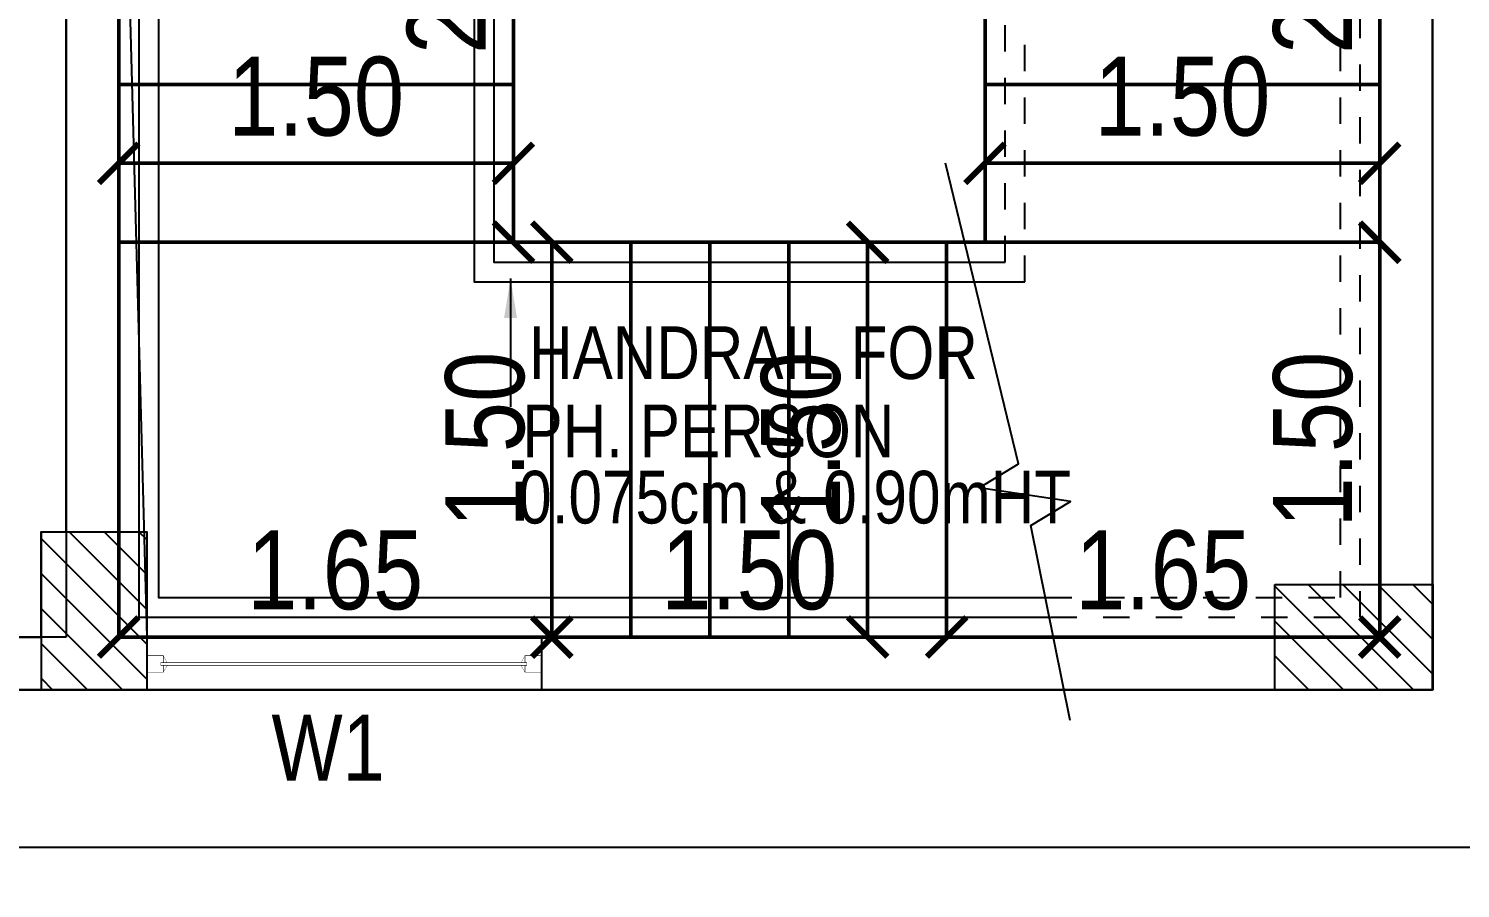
# Model space of a CAD drawing. Header units: metres. Extents: x 385023 to 385532, y 1408468 to 1408621.
# Drawn here: x 385384.07 to 385389.51, y 1408482.81 to 1408486.08 of the extents above; entities that cross this region are included whole.
import ezdxf

# ---------------------------------------------------------------- set-up
doc = ezdxf.new("R2010")
doc.units = ezdxf.units.M
doc.header["$MEASUREMENT"] = 0
doc.linetypes.add('( Hidden )', pattern=[0.375, 0.25, -0.125])
for name, color, linetype in [('BLK_1_FLR_0_AC_ROOM_2', 7, 'Continuous'), ('BLK_1_FLR_0_BLT_UP_AREA', 7, 'Continuous'), ('BLK_1_FLR_0_CARPET_AREA', 7, 'Continuous'), ('BLK_1_FLR_0_STAIR_3_LANDING_2', 6, 'Continuous'), ('S-COLUMN', 6, 'Continuous'), ('S-COLUMN HATCH', 8, 'Continuous')]:
    doc.layers.add(name, color=color, linetype=linetype)
for name, color, linetype, lineweight in [('BLK_1_FLR_0_ROOF_AREA', 7, 'Continuous', 25), ('BLK_1_FLR_0_STAIR_3', 7, 'Continuous', 50), ('BLK_1_FLR_0_STAIR_3_FLIGHT_1', 7, 'Continuous', 50), ('BLK_1_FLR_0_STAIR_3_FLIGHT_2', 7, 'Continuous', 50), ('BLK_1_FLR_0_STAIR_3_FLIGHT_3', 7, 'Continuous', 50), ('BLK_1_FLR_0_STAIR_3_LANDING_1', 7, 'Continuous', 50)]:
    doc.layers.add(name, color=color, linetype=linetype, lineweight=lineweight)
doc.styles.add('CEN-GOT', font='ARIALN.TTF')
doc.styles.add('RIA-AP', font='ARIALN.TTF')
doc.dimstyles.new('RIA-AP', dxfattribs={"dimtxt": 0.3, "dimasz": 0.15, "dimexe": 0, "dimexo": 1, "dimgap": 0.1, "dimtad": 1, "dimzin": 4, "dimdsep": 46, "dimtxsty": 'RIA-AP', "dimblk": 'ARCHTICK', "dimcen": 0.09, "dimse1": 1, "dimse2": 1, "dimclrd": 8, "dimclre": 8, "dimclrt": 4, "dimazin": 0, "dimtfac": 1, "dimtix": 1, "dimtofl": 0, "dimtmove": 2, "dimatfit": 3, "dimfxl": 0, "dimtolj": 1, "dimtzin": 0, "dimarcsym": 0})
pattern_1 = [(135, (375052.11474, 1409514.67969), (-0.06629126074, -0.06629126074), [])]

# ---------------------------------------------------------------- blocks, each defined once
blk = doc.blocks.new('grid')
at = {"layer": 'S-COLUMN HATCH'}
h = blk.add_hatch(dxfattribs=at)
h.set_pattern_fill('ANSI31', color=256, scale=0.75, angle=90, style=0)
h.set_pattern_definition(pattern_1)
h.paths.add_polyline_path([(391823.7657, 1408532.2535), (391823.7657, 1408531.6535), (391824.1657, 1408531.6535), (391824.1657, 1408532.2535)])
h = blk.add_hatch(dxfattribs=at)
h.set_pattern_fill('ANSI31', color=256, scale=0.75, angle=90, style=0)
h.set_pattern_definition(pattern_1)
h.paths.add_polyline_path([(391828.4529, 1408532.0535), (391828.4529, 1408531.6535), (391829.0529, 1408531.6535), (391829.0529, 1408532.0535)])
at = {"layer": 'S-COLUMN', "ltscale": 5}
for points in [[(391823.7657, 1408532.2535), (391824.1657, 1408532.2535), (391824.1657, 1408531.6535), (391823.7657, 1408531.6535)], [(391828.4529, 1408532.0535), (391829.0529, 1408532.0535), (391829.0529, 1408531.6535), (391828.4529, 1408531.6535)]]:
    blk.add_lwpolyline(points, close=True, dxfattribs=at)
blk = doc.blocks.new('_ArchTick')
at = {"color": 0, "linetype": 'ByBlock', "const_width": 0.15}
blk.add_lwpolyline([(-0.5, -0.5), (0.5, 0.5)], dxfattribs=at)
blk = doc.blocks.new('*D155')
at = {"color": 8, "lineweight": -2}
for p, q in [((385384.1165, 1408478.0507), (385383.9665, 1408478.0507)), ((385384.4109, 1408478.0507), (385384.5609, 1408478.0507))]:
    blk.add_line(p, q, dxfattribs=at)
at = {"layer": 'Defpoints', "color": 0}
for p in [(385384.4109, 1408483.8398), (385384.1165, 1408483.7648), (385384.4109, 1408478.0507)]:
    blk.add_point(p, dxfattribs=at)
at = {"color": 8, "lineweight": -2, "xscale": 0.15, "yscale": 0.15, "zscale": 0.15}
blk.add_blockref('_ArchTick', (385384.1165, 1408478.0507), dxfattribs=at)
at = {"color": 8, "lineweight": -2, "xscale": 0.15, "yscale": 0.15, "zscale": 0.15, "rotation": 180}
blk.add_blockref('_ArchTick', (385384.4109, 1408478.0507), dxfattribs=at)
at = {"color": 4, "insert": (385384.2637, 1408478.3039), "char_height": 0.3, "attachment_point": 5, "style": 'RIA-AP'}
blk.add_mtext('\\A1;.29', dxfattribs=at)
blk = doc.blocks.new('*D156')
at = {"color": 8, "lineweight": -2}
blk.add_line((385384.4109, 1408478.0507), (385389.2028, 1408478.0507), dxfattribs=at)
at = {"layer": 'Defpoints', "color": 0}
for p in [(385384.4109, 1408483.8398), (385389.2028, 1408483.7648), (385389.2028, 1408478.0507)]:
    blk.add_point(p, dxfattribs=at)
at = {"color": 8, "lineweight": -2, "xscale": 0.15, "yscale": 0.15, "zscale": 0.15, "rotation": 180}
blk.add_blockref('_ArchTick', (385384.4109, 1408478.0507), dxfattribs=at)
at = {"color": 8, "lineweight": -2, "xscale": 0.15, "yscale": 0.15, "zscale": 0.15}
blk.add_blockref('_ArchTick', (385389.2028, 1408478.0507), dxfattribs=at)
at = {"color": 4, "insert": (385386.8068, 1408478.3039), "char_height": 0.3, "attachment_point": 5, "style": 'RIA-AP'}
blk.add_mtext('\\A1;4.79', dxfattribs=at)
blk = doc.blocks.new('*D157')
at = {"color": 8, "lineweight": -2}
for p, q in [((385391.881, 1408483.7648), (385391.881, 1408483.9148)), ((385391.881, 1408483.5648), (385391.881, 1408483.4148))]:
    blk.add_line(p, q, dxfattribs=at)
at = {"layer": 'Defpoints', "color": 0}
for p in [(385389.2028, 1408483.7648), (385391.881, 1408483.7648), (385389.4028, 1408483.5648)]:
    blk.add_point(p, dxfattribs=at)
at = {"color": 8, "lineweight": -2, "xscale": 0.15, "yscale": 0.15, "zscale": 0.15}
for p, rotation in [((385391.881, 1408483.7648), 270), ((385391.881, 1408483.5648), 90)]:
    blk.add_blockref('_ArchTick', p, dxfattribs=dict(at, rotation=rotation))
at = {"color": 4, "insert": (385391.6279, 1408483.6648), "char_height": 0.3, "attachment_point": 5, "rotation": 90, "style": 'RIA-AP'}
blk.add_mtext('\\A1;.20', dxfattribs=at)
blk = doc.blocks.new('*D158')
at = {"color": 8, "lineweight": -2}
blk.add_line((385391.881, 1408483.7648), (385391.881, 1408488.8648), dxfattribs=at)
at = {"layer": 'Defpoints', "color": 0}
for p in [(385389.4018, 1408488.8648, -127.914), (385391.881, 1408488.8648), (385389.2028, 1408483.7648)]:
    blk.add_point(p, dxfattribs=at)
at = {"color": 8, "lineweight": -2, "xscale": 0.15, "yscale": 0.15, "zscale": 0.15}
for p, rotation in [((385391.881, 1408488.8648), 90), ((385391.881, 1408483.7648), 270)]:
    blk.add_blockref('_ArchTick', p, dxfattribs=dict(at, rotation=rotation))
at = {"color": 4, "insert": (385391.6279, 1408486.3148), "char_height": 0.3, "attachment_point": 5, "rotation": 90, "style": 'RIA-AP'}
blk.add_mtext('\\A1;5.10', dxfattribs=at)
blk = doc.blocks.new('*D400')
at = {"color": 8, "lineweight": -2}
blk.add_line((385393.1485, 1408529.9648), (385393.1485, 1408483.5648), dxfattribs=at)
at = {"layer": 'Defpoints', "color": 0}
for p in [(385389.4028, 1408529.9648), (385389.4028, 1408483.5648), (385393.1485, 1408483.5648)]:
    blk.add_point(p, dxfattribs=at)
at = {"color": 8, "lineweight": -2, "xscale": 0.15, "yscale": 0.15, "zscale": 0.15}
for p, rotation in [((385393.1485, 1408529.9648), 90), ((385393.1485, 1408483.5648), 270)]:
    blk.add_blockref('_ArchTick', p, dxfattribs=dict(at, rotation=rotation))
at = {"color": 4, "insert": (385392.8954, 1408506.7648), "char_height": 0.3, "attachment_point": 5, "rotation": 90, "style": 'RIA-AP'}
blk.add_mtext('\\A1;46.40', dxfattribs=at)
blk = doc.blocks.new('*D401')
at = {"color": 8, "lineweight": -2}
blk.add_line((385309.9037, 1408477.2631), (385389.4028, 1408477.2631), dxfattribs=at)
at = {"layer": 'Defpoints', "color": 0}
for p in [(385309.9037, 1408483.5648, 63.957), (385389.4028, 1408483.5648), (385389.4028, 1408477.2631)]:
    blk.add_point(p, dxfattribs=at)
at = {"color": 8, "lineweight": -2, "xscale": 0.15, "yscale": 0.15, "zscale": 0.15, "rotation": 180}
blk.add_blockref('_ArchTick', (385309.9037, 1408477.2631), dxfattribs=at)
at = {"color": 8, "lineweight": -2, "xscale": 0.15, "yscale": 0.15, "zscale": 0.15}
blk.add_blockref('_ArchTick', (385389.4028, 1408477.2631), dxfattribs=at)
at = {"color": 4, "insert": (385349.6532, 1408477.5163), "char_height": 0.3, "attachment_point": 5, "style": 'RIA-AP'}
blk.add_mtext('\\A1;79.50', dxfattribs=at)
blk = doc.blocks.new('*D505')
at = {"color": 8, "lineweight": -2}
blk.add_line((385381.5041, 1408478.0507), (385384.2109, 1408478.0507), dxfattribs=at)
at = {"layer": 'Defpoints', "color": 0}
for p in [(385381.5041, 1408484.5149), (385384.2109, 1408484.1648), (385384.2109, 1408478.0507)]:
    blk.add_point(p, dxfattribs=at)
at = {"color": 8, "lineweight": -2, "xscale": 0.15, "yscale": 0.15, "zscale": 0.15, "rotation": 180}
blk.add_blockref('_ArchTick', (385381.5041, 1408478.0507), dxfattribs=at)
at = {"color": 8, "lineweight": -2, "xscale": 0.15, "yscale": 0.15, "zscale": 0.15}
blk.add_blockref('_ArchTick', (385384.2109, 1408478.0507), dxfattribs=at)
at = {"color": 4, "insert": (385382.8575, 1408478.3013), "char_height": 0.3, "attachment_point": 5, "style": 'RIA-AP'}
blk.add_mtext('\\A1;2.71', dxfattribs=at)
blk = doc.blocks.new('*D703')
at = {"layer": 'BLK_1_FLR_0_STAIR_3_LANDING_2', "color": 8, "lineweight": -2}
blk.add_line((385389.2018, 1408483.7648), (385389.2018, 1408485.2648), dxfattribs=at)
at = {"layer": 'Defpoints', "color": 0}
for p in [(385389.2018, 1408485.2648), (385389.2018, 1408485.2648), (385389.2018, 1408483.7648)]:
    blk.add_point(p, dxfattribs=at)
at = {"layer": 'BLK_1_FLR_0_STAIR_3_LANDING_2', "color": 8, "lineweight": -2, "xscale": 0.15, "yscale": 0.15, "zscale": 0.15}
for p, rotation in [((385389.2018, 1408485.2648), 90), ((385389.2018, 1408483.7648), 270)]:
    blk.add_blockref('_ArchTick', p, dxfattribs=dict(at, rotation=rotation))
at = {"layer": 'BLK_1_FLR_0_STAIR_3_LANDING_2', "color": 0, "insert": (385388.9487, 1408484.5148), "char_height": 0.3, "attachment_point": 5, "rotation": 90, "style": 'RIA-AP'}
blk.add_mtext('\\A1;1.50', dxfattribs=at)
blk = doc.blocks.new('*D687')
at = {"layer": 'BLK_1_FLR_0_STAIR_3_FLIGHT_1', "color": 8, "lineweight": -2}
blk.add_line((385385.91, 1408485.2648), (385385.91, 1408487.3648), dxfattribs=at)
at = {"layer": 'Defpoints', "color": 0}
for p in [(385384.41, 1408487.3648), (385385.91, 1408487.3648), (385384.41, 1408485.2648)]:
    blk.add_point(p, dxfattribs=at)
at = {"layer": 'BLK_1_FLR_0_STAIR_3_FLIGHT_1', "color": 8, "lineweight": -2, "xscale": 0.15, "yscale": 0.15, "zscale": 0.15}
for p, rotation in [((385385.91, 1408487.3648), 90), ((385385.91, 1408485.2648), 270)]:
    blk.add_blockref('_ArchTick', p, dxfattribs=dict(at, rotation=rotation))
at = {"layer": 'BLK_1_FLR_0_STAIR_3_FLIGHT_1', "color": 0, "insert": (385385.6568, 1408486.3148), "char_height": 0.3, "attachment_point": 5, "rotation": 90, "style": 'RIA-AP'}
blk.add_mtext('\\A1;2.10', dxfattribs=at)
blk = doc.blocks.new('*D688')
at = {"layer": 'BLK_1_FLR_0_STAIR_3_FLIGHT_1', "color": 8, "lineweight": -2}
blk.add_line((385384.41, 1408485.5648), (385385.91, 1408485.5648), dxfattribs=at)
at = {"layer": 'Defpoints', "color": 0}
for p in [(385384.41, 1408485.5648), (385385.91, 1408485.5648), (385385.91, 1408485.5648)]:
    blk.add_point(p, dxfattribs=at)
at = {"layer": 'BLK_1_FLR_0_STAIR_3_FLIGHT_1', "color": 8, "lineweight": -2, "xscale": 0.15, "yscale": 0.15, "zscale": 0.15, "rotation": 180}
blk.add_blockref('_ArchTick', (385384.41, 1408485.5648), dxfattribs=at)
at = {"layer": 'BLK_1_FLR_0_STAIR_3_FLIGHT_1', "color": 8, "lineweight": -2, "xscale": 0.15, "yscale": 0.15, "zscale": 0.15}
blk.add_blockref('_ArchTick', (385385.91, 1408485.5648), dxfattribs=at)
at = {"layer": 'BLK_1_FLR_0_STAIR_3_FLIGHT_1', "color": 0, "insert": (385385.16, 1408485.8179), "char_height": 0.3, "attachment_point": 5, "style": 'RIA-AP'}
blk.add_mtext('\\A1;1.50', dxfattribs=at)
blk = doc.blocks.new('*D689')
at = {"layer": 'BLK_1_FLR_0_STAIR_3_LANDING_1', "color": 8, "lineweight": -2}
blk.add_line((385386.0559, 1408483.7648), (385386.0559, 1408485.2648), dxfattribs=at)
at = {"layer": 'Defpoints', "color": 0}
for p in [(385384.41, 1408485.2648), (385386.0559, 1408485.2648), (385384.41, 1408483.7648)]:
    blk.add_point(p, dxfattribs=at)
at = {"layer": 'BLK_1_FLR_0_STAIR_3_LANDING_1', "color": 8, "lineweight": -2, "xscale": 0.15, "yscale": 0.15, "zscale": 0.15}
for p, rotation in [((385386.0559, 1408485.2648), 90), ((385386.0559, 1408483.7648), 270)]:
    blk.add_blockref('_ArchTick', p, dxfattribs=dict(at, rotation=rotation))
at = {"layer": 'BLK_1_FLR_0_STAIR_3_LANDING_1', "color": 0, "insert": (385385.8027, 1408484.5148), "char_height": 0.3, "attachment_point": 5, "rotation": 90, "style": 'RIA-AP'}
blk.add_mtext('\\A1;1.50', dxfattribs=at)
blk = doc.blocks.new('*D690')
at = {"layer": 'BLK_1_FLR_0_STAIR_3_LANDING_1', "color": 8, "lineweight": -2}
blk.add_line((385384.41, 1408483.7648), (385386.0559, 1408483.7648), dxfattribs=at)
at = {"layer": 'Defpoints', "color": 0}
for p in [(385384.41, 1408483.7648), (385386.0559, 1408483.7648), (385386.0559, 1408483.7648)]:
    blk.add_point(p, dxfattribs=at)
at = {"layer": 'BLK_1_FLR_0_STAIR_3_LANDING_1', "color": 8, "lineweight": -2, "xscale": 0.15, "yscale": 0.15, "zscale": 0.15, "rotation": 180}
blk.add_blockref('_ArchTick', (385384.41, 1408483.7648), dxfattribs=at)
at = {"layer": 'BLK_1_FLR_0_STAIR_3_LANDING_1', "color": 8, "lineweight": -2, "xscale": 0.15, "yscale": 0.15, "zscale": 0.15}
blk.add_blockref('_ArchTick', (385386.0559, 1408483.7648), dxfattribs=at)
at = {"layer": 'BLK_1_FLR_0_STAIR_3_LANDING_1', "color": 0, "insert": (385385.2329, 1408484.0179), "char_height": 0.3, "attachment_point": 5, "style": 'RIA-AP'}
blk.add_mtext('\\A1;1.65', dxfattribs=at)
blk = doc.blocks.new('*D691')
at = {"layer": 'BLK_1_FLR_0_STAIR_3_FLIGHT_2', "color": 8, "lineweight": -2}
blk.add_line((385387.5559, 1408483.7648), (385386.0559, 1408483.7648), dxfattribs=at)
at = {"layer": 'Defpoints', "color": 0}
for p in [(385386.0559, 1408485.2648), (385387.5559, 1408485.2648), (385386.0559, 1408483.7648)]:
    blk.add_point(p, dxfattribs=at)
at = {"layer": 'BLK_1_FLR_0_STAIR_3_FLIGHT_2', "color": 8, "lineweight": -2, "xscale": 0.15, "yscale": 0.15, "zscale": 0.15, "rotation": 180}
blk.add_blockref('_ArchTick', (385386.0559, 1408483.7648), dxfattribs=at)
at = {"layer": 'BLK_1_FLR_0_STAIR_3_FLIGHT_2', "color": 8, "lineweight": -2, "xscale": 0.15, "yscale": 0.15, "zscale": 0.15}
blk.add_blockref('_ArchTick', (385387.5559, 1408483.7648), dxfattribs=at)
at = {"layer": 'BLK_1_FLR_0_STAIR_3_FLIGHT_2', "color": 0, "insert": (385386.8059, 1408484.0179), "char_height": 0.3, "attachment_point": 5, "style": 'RIA-AP'}
blk.add_mtext('\\A1;1.50', dxfattribs=at)
blk = doc.blocks.new('*D692')
at = {"layer": 'BLK_1_FLR_0_STAIR_3_FLIGHT_2', "color": 8, "lineweight": -2}
blk.add_line((385387.2559, 1408483.7648), (385387.2559, 1408485.2648), dxfattribs=at)
at = {"layer": 'Defpoints', "color": 0}
for p in [(385387.2559, 1408485.2648), (385387.2559, 1408485.2648), (385387.2559, 1408483.7648)]:
    blk.add_point(p, dxfattribs=at)
at = {"layer": 'BLK_1_FLR_0_STAIR_3_FLIGHT_2', "color": 8, "lineweight": -2, "xscale": 0.15, "yscale": 0.15, "zscale": 0.15}
for p, rotation in [((385387.2559, 1408485.2648), 90), ((385387.2559, 1408483.7648), 270)]:
    blk.add_blockref('_ArchTick', p, dxfattribs=dict(at, rotation=rotation))
at = {"layer": 'BLK_1_FLR_0_STAIR_3_FLIGHT_2', "color": 0, "insert": (385387.0027, 1408484.5148), "char_height": 0.3, "attachment_point": 5, "rotation": 90, "style": 'RIA-AP'}
blk.add_mtext('\\A1;1.50', dxfattribs=at)
blk = doc.blocks.new('*D693')
at = {"layer": 'BLK_1_FLR_0_STAIR_3_LANDING_2', "color": 8, "lineweight": -2}
blk.add_line((385389.2018, 1408483.7648), (385387.5559, 1408483.7648), dxfattribs=at)
at = {"layer": 'Defpoints', "color": 0}
for p in [(385387.5559, 1408483.7648), (385387.5559, 1408483.7648), (385389.2018, 1408483.7648)]:
    blk.add_point(p, dxfattribs=at)
at = {"layer": 'BLK_1_FLR_0_STAIR_3_LANDING_2', "color": 8, "lineweight": -2, "xscale": 0.15, "yscale": 0.15, "zscale": 0.15, "rotation": 180}
blk.add_blockref('_ArchTick', (385387.5559, 1408483.7648), dxfattribs=at)
at = {"layer": 'BLK_1_FLR_0_STAIR_3_LANDING_2', "color": 8, "lineweight": -2, "xscale": 0.15, "yscale": 0.15, "zscale": 0.15}
blk.add_blockref('_ArchTick', (385389.2018, 1408483.7648), dxfattribs=at)
at = {"layer": 'BLK_1_FLR_0_STAIR_3_LANDING_2', "color": 0, "insert": (385388.3789, 1408484.0179), "char_height": 0.3, "attachment_point": 5, "style": 'RIA-AP'}
blk.add_mtext('\\A1;1.65', dxfattribs=at)
blk = doc.blocks.new('*D694')
at = {"layer": 'BLK_1_FLR_0_STAIR_3_FLIGHT_3', "color": 8, "lineweight": -2}
blk.add_line((385389.2018, 1408485.5648), (385387.7018, 1408485.5648), dxfattribs=at)
at = {"layer": 'Defpoints', "color": 0}
for p in [(385387.7018, 1408485.5648), (385387.7018, 1408485.5648), (385389.2018, 1408485.5648)]:
    blk.add_point(p, dxfattribs=at)
at = {"layer": 'BLK_1_FLR_0_STAIR_3_FLIGHT_3', "color": 8, "lineweight": -2, "xscale": 0.15, "yscale": 0.15, "zscale": 0.15, "rotation": 180}
blk.add_blockref('_ArchTick', (385387.7018, 1408485.5648), dxfattribs=at)
at = {"layer": 'BLK_1_FLR_0_STAIR_3_FLIGHT_3', "color": 8, "lineweight": -2, "xscale": 0.15, "yscale": 0.15, "zscale": 0.15}
blk.add_blockref('_ArchTick', (385389.2018, 1408485.5648), dxfattribs=at)
at = {"layer": 'BLK_1_FLR_0_STAIR_3_FLIGHT_3', "color": 0, "insert": (385388.4518, 1408485.8179), "char_height": 0.3, "attachment_point": 5, "style": 'RIA-AP'}
blk.add_mtext('\\A1;1.50', dxfattribs=at)
blk = doc.blocks.new('*D695')
at = {"layer": 'BLK_1_FLR_0_STAIR_3_FLIGHT_3', "color": 8, "lineweight": -2}
blk.add_line((385389.2018, 1408485.2648), (385389.2018, 1408487.3648), dxfattribs=at)
at = {"layer": 'Defpoints', "color": 0}
for p in [(385389.2018, 1408487.3648), (385389.2018, 1408487.3648), (385389.2018, 1408485.2648)]:
    blk.add_point(p, dxfattribs=at)
at = {"layer": 'BLK_1_FLR_0_STAIR_3_FLIGHT_3', "color": 8, "lineweight": -2, "xscale": 0.15, "yscale": 0.15, "zscale": 0.15}
for p, rotation in [((385389.2018, 1408487.3648), 90), ((385389.2018, 1408485.2648), 270)]:
    blk.add_blockref('_ArchTick', p, dxfattribs=dict(at, rotation=rotation))
at = {"layer": 'BLK_1_FLR_0_STAIR_3_FLIGHT_3', "color": 0, "insert": (385388.9487, 1408486.3148), "char_height": 0.3, "attachment_point": 5, "rotation": 90, "style": 'RIA-AP'}
blk.add_mtext('\\A1;2.10', dxfattribs=at)

msp = doc.modelspace()

# ---------------------------------------------------------------- linework, layer by layer
for p, q in [((385384.2109, 1408487.6648, 0.0252), (385384.2109, 1408484.1648, 0.0252)), ((385384.4109, 1408487.6648, 0.0252), (385384.5165, 1408483.7648, 0.0252)), ((385385.9109, 1408485.8648, 0.0252), (385384.4109, 1408485.8648, 0.0252)), ((385385.9109, 1408485.5648, 0.0252), (385384.4109, 1408485.5648, 0.0252)), ((385385.9109, 1408485.2648, 0.0252), (385384.4109, 1408485.2648, 0.0252)), ((385386.0568, 1408485.2648, 0.0252), (385386.0568, 1408483.7648, 0.0252)), ((385386.3568, 1408485.2648, 0.0252), (385386.3568, 1408483.7648, 0.0252)), ((385386.6568, 1408485.2648, 0.0252), (385386.6568, 1408483.7648, 0.0252)), ((385386.9568, 1408485.2648, 0.0252), (385386.9568, 1408483.7648, 0.0252)), ((385387.2568, 1408485.2648, 0.0252), (385387.2568, 1408483.7648, 0.0252)), ((385387.5568, 1408485.2648, 0.0252), (385387.5568, 1408483.7648, 0.0252)), ((385384.5165, 1408483.7648, 0.0252), (385384.5165, 1408483.5648, 0.0252)), ((385386.0165, 1408483.7648, 0.0252), (385386.0165, 1408483.5648, 0.0252))]:
    msp.add_line(p, q)
at = {"color": 251, "linetype": '( Hidden )', "ltscale": 0.2}
for p, q in [((385387.7028, 1408485.8648, 0.0252), (385389.2028, 1408485.8648, 0.0252)), ((385387.7028, 1408485.5648, 0.0252), (385389.2028, 1408485.5648, 0.0252)), ((385387.7028, 1408485.2648, 0.0252), (385389.2028, 1408485.2648, 0.0252))]:
    msp.add_line(p, q, dxfattribs=at)
at = {"linetype": 'ByBlock'}
for p, q in [((385384.5165, 1408483.7648, 0.0252), (385386.0165, 1408483.7648, 0.0252)), ((385386.0165, 1408483.5648, 0.0252), (385384.5165, 1408483.5648, 0.0252))]:
    msp.add_line(p, q, dxfattribs=at)
at = {"color": 2, "ltscale": 0.2, "elevation": 0.0252}
msp.add_lwpolyline([(385309.3028, 1408530.5648), (385390.0028, 1408530.5648), (385390.0028, 1408482.9648), (385309.3028, 1408482.9648)], close=True, dxfattribs=at)
at = {"elevation": 0.0252}
for points in [[(385389.4028, 1408500.4801), (385389.4028, 1408483.5648), (385386.0165, 1408483.5648)], [(385386.0165, 1408483.7648), (385389.2028, 1408483.7648), (385389.2028, 1408500.4801)], [(385384.4109, 1408487.6648), (385384.4109, 1408484.1648)], [(385384.4859, 1408487.3648), (385384.4859, 1408483.8398), (385387.9465, 1408483.8398)], [(385384.5609, 1408487.3648), (385384.5609, 1408483.9148), (385387.9314, 1408483.9148)], [(385385.7609, 1408487.3648), (385385.7609, 1408485.1148), (385387.8528, 1408485.1148)], [(385385.8359, 1408487.3648), (385385.8359, 1408485.1898), (385387.7778, 1408485.1898)], [(385385.9109, 1408487.3648), (385385.9109, 1408485.2648), (385387.7028, 1408485.2648)], [(385384.5165, 1408483.5648), (385380.5531, 1408483.5648), (385380.5531, 1408484.7149), (385380.7531, 1408484.7151), (385380.7531, 1408484.5148), (385380.7531, 1408484.5149)], [(385382.1031, 1408483.7648), (385384.1165, 1408483.7648)]]:
    msp.add_lwpolyline(points, dxfattribs=at)
at = {"color": 251, "linetype": '( Hidden )', "ltscale": 0.2, "elevation": 0.0252}
for points in [[(385387.9509, 1408483.8398), (385389.1278, 1408483.8398), (385389.1278, 1408488.7898), (385386.0568, 1408488.7898)], [(385387.9314, 1408483.9148), (385389.0528, 1408483.9148), (385389.0528, 1408488.7148), (385386.0568, 1408488.7148)], [(385387.8528, 1408485.1148), (385387.8528, 1408487.5148), (385386.0568, 1408487.5148)], [(385387.7778, 1408485.1898), (385387.7778, 1408487.4398), (385386.0568, 1408487.4398)], [(385387.7028, 1408485.2648), (385387.7028, 1408487.3648), (385385.9109, 1408487.3648)]]:
    msp.add_lwpolyline(points, dxfattribs=at)
at = {"linetype": 'Continuous', "elevation": 0.0252}
msp.add_lwpolyline([(385388.0254, 1408483.4479), (385387.8763, 1408484.1882), (385388.0262, 1408484.2793), (385387.6794, 1408484.3324), (385387.8292, 1408484.4235), (385387.5522, 1408485.5648)], dxfattribs=at)
at = {"elevation": 0.0252}
for points, const_width in [([(385384.5795, 1408483.6672), (385384.5795, 1408483.6943), (385384.5165, 1408483.6943), (385384.5165, 1408483.6313), (385384.5795, 1408483.6313), (385384.5795, 1408483.6572)], 0.002), ([(385384.5795, 1408483.6937), (385384.5945, 1408483.6672), (385384.5795, 1408483.6672), (385384.5795, 1408483.6937)], 0.001), ([(385384.5945, 1408483.6572), (385384.5795, 1408483.6572), (385384.5795, 1408483.6307), (385384.5945, 1408483.6572)], 0.001), ([(385385.9535, 1408483.6937), (385385.9385, 1408483.6672), (385385.9535, 1408483.6672), (385385.9535, 1408483.6937)], 0.001), ([(385385.9385, 1408483.6572), (385385.9535, 1408483.6572), (385385.9535, 1408483.6307), (385385.9385, 1408483.6572)], 0.001), ([(385385.9535, 1408483.6672), (385385.9535, 1408483.6943), (385386.0165, 1408483.6943), (385386.0165, 1408483.6313), (385385.9535, 1408483.6313), (385385.9535, 1408483.6572)], 0.002)]:
    msp.add_lwpolyline(points, dxfattribs=dict(at, const_width=const_width))
at = {"color": 4, "const_width": 0.002, "elevation": 0.0252}
msp.add_lwpolyline([(385385.9607, 1408483.6672), (385384.5701, 1408483.6672), (385384.5701, 1408483.6572), (385385.9607, 1408483.6572)], close=True, dxfattribs=at)
at = {"layer": 'BLK_1_FLR_0_AC_ROOM_2', "color": 2, "elevation": 0.0252}
msp.add_lwpolyline([(385377.7345, 1408483.7648), (385377.7345, 1408493.6043), (385374.9933, 1408493.6043), (385374.9924, 1408511.9945), (385377.7233, 1408511.9947), (385377.7233, 1408519.7393), (385374.9933, 1408519.7393), (385374.9933, 1408523.7148), (385384.4328, 1408523.7148), (385384.4328, 1408526.7548), (385389.2018, 1408526.7548), (385389.2018, 1408491.2448), (385384.21, 1408491.2448), (385384.21, 1408483.7648)], close=True, dxfattribs=at)
at = {"layer": 'BLK_1_FLR_0_BLT_UP_AREA', "color": 13, "elevation": 0.0252}
msp.add_lwpolyline([(385309.9028, 1408483.5648), (385389.4028, 1408483.5648), (385389.4028, 1408529.9648), (385309.9028, 1408529.9648)], close=True, dxfattribs=at)
at = {"layer": 'BLK_1_FLR_0_CARPET_AREA', "color": 13, "elevation": 0.0252}
msp.add_lwpolyline([(385377.3923, 1408483.7648), (385380.5522, 1408483.7648), (385380.5522, 1408484.7149), (385381.7031, 1408484.7149), (385381.7031, 1408484.0648), (385382.1031, 1408484.0648), (385382.1031, 1408483.7648), (385384.1156, 1408483.7648), (385384.1156, 1408484.1648), (385384.21, 1408484.1648), (385384.21, 1408488.8648), (385384.21, 1408491.2448), (385389.2018, 1408491.2448), (385389.2018, 1408500.4801), (385389.0028, 1408500.4801), (385389.0028, 1408501.1801), (385389.2018, 1408501.1801), (385389.2018, 1408510.1239)], dxfattribs=at)
at = {"layer": 'BLK_1_FLR_0_ROOF_AREA', "color": 54, "elevation": 0.0252}
msp.add_lwpolyline([(385309.9028, 1408483.5648), (385389.4028, 1408483.5648), (385389.4028, 1408529.9648), (385309.9028, 1408529.9648)], close=True, dxfattribs=at)
at = {"layer": 'BLK_1_FLR_0_STAIR_3', "color": 1, "elevation": 0.0252}
msp.add_lwpolyline([(385386.0559, 1408488.8648), (385389.2018, 1408488.8648), (385389.2018, 1408483.7648), (385384.41, 1408483.7648), (385384.41, 1408487.3648), (385385.91, 1408487.3648), (385385.91, 1408485.2648), (385387.7018, 1408485.2648), (385387.7018, 1408487.3648), (385386.0559, 1408487.3648)], close=True, dxfattribs=at)
at = {"layer": 'BLK_1_FLR_0_STAIR_3_FLIGHT_1'}
for p, q in [((385385.91, 1408485.8648, 0.0252), (385384.41, 1408485.8648, 0.0252)), ((385385.91, 1408485.5648, 0.0252), (385384.41, 1408485.5648, 0.0252)), ((385385.91, 1408485.2648, 0.0252), (385384.41, 1408485.2648, 0.0252))]:
    msp.add_line(p, q, dxfattribs=at)
at = {"layer": 'BLK_1_FLR_0_STAIR_3_FLIGHT_1', "elevation": 0.0252}
msp.add_lwpolyline([(385385.91, 1408485.2648), (385384.41, 1408485.2648), (385384.41, 1408487.3648), (385385.91, 1408487.3648)], close=True, dxfattribs=at)
at = {"layer": 'BLK_1_FLR_0_STAIR_3_FLIGHT_2'}
for p, q in [((385386.0559, 1408485.2648, 0.0252), (385386.0559, 1408483.7648, 0.0252)), ((385386.3559, 1408485.2648, 0.0252), (385386.3559, 1408483.7648, 0.0252)), ((385386.6559, 1408485.2648, 0.0252), (385386.6559, 1408483.7648, 0.0252)), ((385386.9559, 1408485.2648, 0.0252), (385386.9559, 1408483.7648, 0.0252)), ((385387.2559, 1408485.2648, 0.0252), (385387.2559, 1408483.7648, 0.0252)), ((385387.5559, 1408485.2648, 0.0252), (385387.5559, 1408483.7648, 0.0252))]:
    msp.add_line(p, q, dxfattribs=at)
at = {"layer": 'BLK_1_FLR_0_STAIR_3_FLIGHT_2', "elevation": 0.0252}
msp.add_lwpolyline([(385386.0559, 1408485.2648), (385387.5559, 1408485.2648), (385387.5559, 1408483.7648), (385386.0559, 1408483.7648)], close=True, dxfattribs=at)
at = {"layer": 'BLK_1_FLR_0_STAIR_3_FLIGHT_3'}
for p, q in [((385387.7018, 1408485.8648, 0.0252), (385389.2018, 1408485.8648, 0.0252)), ((385387.7018, 1408485.5648, 0.0252), (385389.2018, 1408485.5648, 0.0252)), ((385387.7018, 1408485.2648, 0.0252), (385389.2018, 1408485.2648, 0.0252))]:
    msp.add_line(p, q, dxfattribs=at)
at = {"layer": 'BLK_1_FLR_0_STAIR_3_FLIGHT_3', "elevation": 0.0252}
msp.add_lwpolyline([(385387.7018, 1408485.2648), (385389.2018, 1408485.2648), (385389.2018, 1408487.3648), (385387.7018, 1408487.3648)], close=True, dxfattribs=at)
at = {"layer": 'BLK_1_FLR_0_STAIR_3_LANDING_1', "color": 7, "elevation": 0.0252}
msp.add_lwpolyline([(385384.41, 1408483.7648), (385386.0559, 1408483.7648), (385386.0559, 1408485.2648), (385384.41, 1408485.2648)], close=True, dxfattribs=at)
at = {"layer": 'BLK_1_FLR_0_STAIR_3_LANDING_2', "color": 7, "elevation": 0.0252}
msp.add_lwpolyline([(385387.5559, 1408485.2648), (385389.2018, 1408485.2648), (385389.2018, 1408483.7648), (385387.5559, 1408483.7648)], close=True, dxfattribs=at)

# ---------------------------------------------------------------- block references
at = {"color": 7}
msp.add_blockref('grid', (-6439.6492, -48.0887, 0.0252), dxfattribs=at)

# ---------------------------------------------------------------- texts
at = {"color": 3, "ltscale": 1.5, "style": 'CEN-GOT'}
for s, p in [('HANDRAIL FOR ', (385385.9693, 1408484.7453)), ('PH. PERSON', (385385.9443, 1408484.4482)), ('0.075cm & 0.90mHT ', (385385.9278, 1408484.1964))]:
    msp.add_text(s, height=0.2, rotation=360, dxfattribs=at).set_placement(p)
at = {"color": 3, "ltscale": 1.5, "insert": (385385.2054, 1408483.3445), "char_height": 0.25, "attachment_point": 5, "style": 'CEN-GOT'}
msp.add_mtext('\\A1;W1', dxfattribs=at)

# ---------------------------------------------------------------- dimensions: what is measured, and where the dimension line sits
for base, p1, p2, picture, middle in [((385393.1485, 1408483.5648, 0.0252), (385389.4028, 1408529.9648, 0.0252), (385389.4028, 1408483.5648, 0.0252), '*D400', (385392.8954, 1408506.7648, 0.0252)), ((385391.881, 1408488.8648, 0.0252), (385389.2028, 1408483.7648, 0.0252), (385389.4018, 1408488.8648, -127.8888), '*D158', (385391.6279, 1408486.3148, 0.0252)), ((385391.881, 1408483.7648, 0.0252), (385389.4028, 1408483.5648, 0.0252), (385389.2028, 1408483.7648, 0.0252), '*D157', (385391.6279, 1408483.6648, 0.0252))]:
    dim = msp.add_linear_dim(base=base, p1=p1, p2=p2, angle=90, dimstyle='RIA-AP')
    dim.commit()
    dim.dimension.update_dxf_attribs({"geometry": picture, "text_midpoint": middle})
for base, p1, p2, picture, middle in [((385384.2109, 1408478.0507, 0.0252), (385381.5041, 1408484.5149, 0.0252), (385384.2109, 1408484.1648, 0.0252), '*D505', (385382.8575, 1408478.3013, 0.0252)), ((385384.4109, 1408478.0507, 0.0252), (385384.1165, 1408483.7648, 0.0252), (385384.4109, 1408483.8398, 0.0252), '*D155', (385384.2637, 1408478.3039, 0.0252)), ((385389.2028, 1408478.0507, 0.0252), (385384.4109, 1408483.8398, 0.0252), (385389.2028, 1408483.7648, 0.0252), '*D156', (385386.8068, 1408478.3039, 0.0252)), ((385389.4028, 1408477.2631, 0.0252), (385309.9037, 1408483.5648, 63.9822), (385389.4028, 1408483.5648, 0.0252), '*D401', (385349.6532, 1408477.5163, 0.0252))]:
    dim = msp.add_linear_dim(base=base, p1=p1, p2=p2, dimstyle='RIA-AP')
    dim.commit()
    dim.dimension.update_dxf_attribs({"geometry": picture, "text_midpoint": middle})
at = {"layer": 'BLK_1_FLR_0_STAIR_3_FLIGHT_1', "color": 1}
dim = msp.add_aligned_dim(p1=(385384.41, 1408485.2648, 0.0252), p2=(385384.41, 1408487.3648, 0.0252), distance=-1.5, dimstyle='RIA-AP', override={"dimclrt": 0}, dxfattribs=at)
dim.commit()
dim.dimension.update_dxf_attribs({"geometry": '*D687', "text_midpoint": (385385.6568, 1408486.3148, 0.0252)})
at = {"layer": 'BLK_1_FLR_0_STAIR_3_FLIGHT_1', "color": 2}
dim = msp.add_aligned_dim(p1=(385384.41, 1408485.5648, 0.0252), p2=(385385.91, 1408485.5648, 0.0252), distance=0, dimstyle='RIA-AP', override={"dimclrt": 0}, dxfattribs=at)
dim.commit()
dim.dimension.update_dxf_attribs({"geometry": '*D688', "text_midpoint": (385385.16, 1408485.8179, 0.0252)})
at = {"layer": 'BLK_1_FLR_0_STAIR_3_FLIGHT_2', "color": 2}
dim = msp.add_aligned_dim(p1=(385387.2559, 1408483.7648, 0.0252), p2=(385387.2559, 1408485.2648, 0.0252), distance=0, dimstyle='RIA-AP', override={"dimclrt": 0}, dxfattribs=at)
dim.commit()
dim.dimension.update_dxf_attribs({"geometry": '*D692', "text_midpoint": (385387.0027, 1408484.5148, 0.0252)})
at = {"layer": 'BLK_1_FLR_0_STAIR_3_FLIGHT_2', "color": 1}
dim = msp.add_aligned_dim(p1=(385387.5559, 1408485.2648, 0.0252), p2=(385386.0559, 1408485.2648, 0.0252), distance=1.5, dimstyle='RIA-AP', override={"dimclrt": 0}, dxfattribs=at)
dim.commit()
dim.dimension.update_dxf_attribs({"geometry": '*D691', "text_midpoint": (385386.8059, 1408484.0179, 0.0252)})
at = {"layer": 'BLK_1_FLR_0_STAIR_3_FLIGHT_3', "color": 1}
dim = msp.add_aligned_dim(p1=(385389.2018, 1408485.2648, 0.0252), p2=(385389.2018, 1408487.3648, 0.0252), distance=0, dimstyle='RIA-AP', override={"dimclrt": 0}, dxfattribs=at)
dim.commit()
dim.dimension.update_dxf_attribs({"geometry": '*D695', "text_midpoint": (385388.9487, 1408486.3148, 0.0252)})
at = {"layer": 'BLK_1_FLR_0_STAIR_3_FLIGHT_3', "color": 2}
dim = msp.add_aligned_dim(p1=(385389.2018, 1408485.5648, 0.0252), p2=(385387.7018, 1408485.5648, 0.0252), distance=0, dimstyle='RIA-AP', override={"dimclrt": 0}, dxfattribs=at)
dim.commit()
dim.dimension.update_dxf_attribs({"geometry": '*D694', "text_midpoint": (385388.4518, 1408485.8179, 0.0252)})
at = {"layer": 'BLK_1_FLR_0_STAIR_3_LANDING_1', "color": 2}
dim = msp.add_aligned_dim(p1=(385384.41, 1408483.7648, 0.0252), p2=(385384.41, 1408485.2648, 0.0252), distance=-1.6459, dimstyle='RIA-AP', override={"dimclrt": 0}, dxfattribs=at)
dim.commit()
dim.dimension.update_dxf_attribs({"geometry": '*D689', "text_midpoint": (385385.8027, 1408484.5148, 0.0252)})
at = {"layer": 'BLK_1_FLR_0_STAIR_3_LANDING_1', "color": 1}
dim = msp.add_aligned_dim(p1=(385384.41, 1408483.7648, 0.0252), p2=(385386.0559, 1408483.7648, 0.0252), distance=0, dimstyle='RIA-AP', override={"dimclrt": 0}, dxfattribs=at)
dim.commit()
dim.dimension.update_dxf_attribs({"geometry": '*D690', "text_midpoint": (385385.2329, 1408484.0179, 0.0252)})
at = {"layer": 'BLK_1_FLR_0_STAIR_3_LANDING_2', "color": 2}
dim = msp.add_aligned_dim(p1=(385389.2018, 1408483.7648, 0.0252), p2=(385389.2018, 1408485.2648, 0.0252), distance=0, dimstyle='RIA-AP', override={"dimclrt": 0}, dxfattribs=at)
dim.commit()
dim.dimension.update_dxf_attribs({"geometry": '*D703', "text_midpoint": (385388.9487, 1408484.5148, 0.0252)})
at = {"layer": 'BLK_1_FLR_0_STAIR_3_LANDING_2', "color": 1}
dim = msp.add_aligned_dim(p1=(385389.2018, 1408483.7648, 0.0252), p2=(385387.5559, 1408483.7648, 0.0252), distance=0, dimstyle='RIA-AP', override={"dimclrt": 0}, dxfattribs=at)
dim.commit()
dim.dimension.update_dxf_attribs({"geometry": '*D693', "text_midpoint": (385388.3789, 1408484.0179, 0.0252)})

# ---------------------------------------------------------------- leaders
msp.add_leader([(385385.8989, 1408485.1266, 23.2738), (385385.8989, 1408484.6393, 23.2738)], dimstyle='RIA-AP')

doc.saveas('drawing.dxf')
